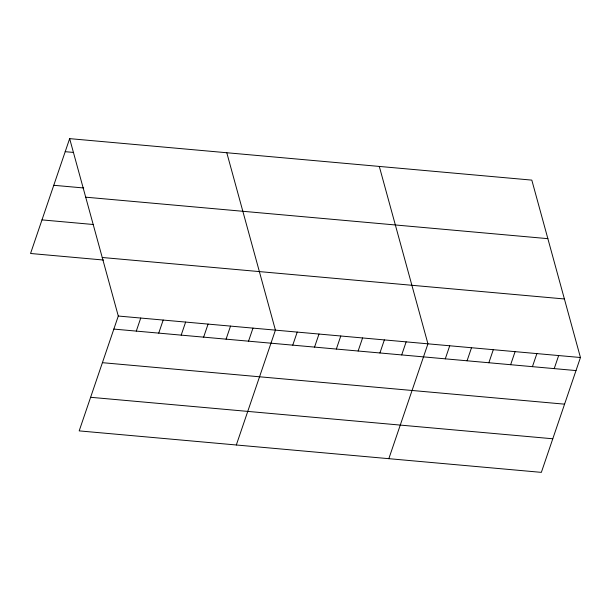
<?xml version="1.0" encoding="UTF-8"?>
<svg xmlns="http://www.w3.org/2000/svg" width="611" height="611" viewBox="0 0 611 611"><rect width="100%" height="100%" fill="white"/><g stroke="black" fill="none" stroke-linecap="round" stroke-linejoin="round"><path stroke-width="0.92" d="M69.646 138.636L118.29 316.032L79.186 430.885L541.354 472.364L580.45 357.511L531.814 180.115L69.646 138.636L30.55 253.489L103.503 260.034M136.291 331.101L140.736 318.048M158.738 333.117L163.183 320.057M181.184 335.134L185.629 322.073M203.631 337.15L208.076 324.09M226.078 339.166L230.523 326.106M248.532 341.175L252.977 328.122M236.32 444.991L275.424 330.131L226.788 152.735M292.761 345.146L297.213 332.086M314.55 347.101L318.995 334.049M336.34 349.057L340.785 336.004M358.13 351.012L362.575 337.959M379.912 352.967L384.357 339.915M401.702 354.922L406.147 341.87M388.833 458.678L427.937 343.825L379.301 166.429M445.282 358.84L449.727 345.78M467.064 360.796L471.509 347.735M488.853 362.751L493.298 349.691M510.643 364.706L515.088 351.646M532.433 366.661L536.878 353.601M554.215 368.616L558.66 355.556M65.201 151.688L73.626 152.445M53.768 185.286L83.699 187.974M85.7 197.177L547.861 238.657M41.983 219.891L93.43 224.512M102.236 257.491L564.404 298.97M118.29 316.032L580.45 357.511M113.845 329.085L576.005 370.572M102.404 362.682L564.572 404.161M90.619 397.295L552.787 438.774"/></g></svg>
